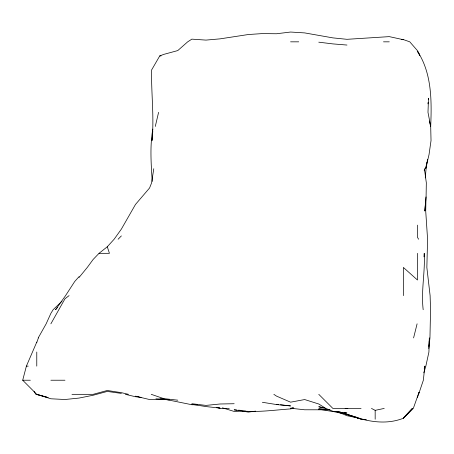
<?xml version="1.0" encoding="UTF-8"?>
<svg xmlns="http://www.w3.org/2000/svg" width="454" height="454" viewBox="0 0 454 454"><rect width="100%" height="100%" fill="white"/><g stroke="black" fill="none" stroke-linecap="round" stroke-linejoin="round"><path stroke-width="0.68" d="M428.792 346.385L429.166 340.744M429.257 339.337L429.348 337.924L428.916 352.026L425.841 366.128L423.803 372.842M424.252 170.84L424.411 168.729L426.329 182.826L426.085 196.928L424.808 211.025L426 196.928L425.71 211.025L427.577 239.23L426.851 267.429L430.108 295.628L430.551 309.724L429.949 337.924L428.797 348.502M423.974 256.851L424.246 253.326C425.262 272.167 420.932 290.906 423.185 309.724M152.794 131.365L152.05 140.53C154.292 117.007 151.205 93.513 151.574 70.029L159.74 55.927L163.673 54.412L177.769 50.576L187.689 41.83L191.872 39.146L205.974 40.1L220.071 38.857L248.27 34.532L262.372 33.585L276.469 33.755L290.571 32.041L304.668 32.904L332.873 37.881L346.969 39.316L389.271 36.626L403.368 39.702L401.251 39.583M425.279 177.894L426.079 168.729L427.526 159.326M427.918 103.87L428.065 102.456M428.36 99.636L428.508 98.229L427.986 112.325L430.698 126.428L431.033 140.53L429.024 154.627L425.676 168.729L426.783 162.685M152.816 129.112C149.758 146.375 151.171 164.025 152.192 181.418M153.77 168.729L151.625 182.826L149.57 187.99L135.474 204.465L121.371 229.1L114.136 239.23L107.275 246.766L99.046 253.326L93.172 259.421L87.293 267.429L79.07 277.451M417.47 397.403L419.025 392.313L413.305 408.424L403.368 418.259C381.962 426.601 360.374 419.53 339.921 412.107M424.223 368.813L424.848 366.128L423.349 380.225L418.588 394.327M155.291 126.428L158.594 112.325M413.583 337.924L417.101 323.827M121.371 393.408L107.275 391.433L93.172 395.241L79.07 398.067L64.973 399.509L50.871 398.777L36.774 394.327L22.7 380.225L26.389 366.128L36.774 342.066M36.774 342.526L38.386 337.924M50.871 323.827L64.973 298.783L69.076 295.628M38.215 337.924L46.149 323.827L50.871 313.385L53.124 309.724L62.011 301.189M57.363 307.557L55.57 309.724L65.558 295.628L74.7 281.525L79.07 276.628M403.368 418.259L412.34 408.424L403.368 417.975M118.108 239.23L121.371 235.915M347.843 408.424L345.148 408.424M371.48 408.424L375.169 410.348L384.232 408.424M291.916 408.203L293.256 407.981M255.659 411.131L248.27 412.107L242.226 411.04M290.571 408.424L293.256 408.084M293.829 408.208L290.571 408.912C271.81 410.212 252.884 413.31 234.168 409.837L236.988 410.058M293.392 407.987L290.571 408.225L304.668 409.786L330.052 409.809M197.513 404.758L191.872 404.735L163.673 399.021L149.57 399.531L135.474 396.2L138.828 396.694M245.449 411.035L234.168 411.438L222.398 407.823M234.168 403.725L220.071 403.992L205.974 405.405L191.872 403.725M290.571 41.83L298.726 41.83M383.488 41.83L389.271 41.83M159.74 55.927L161.051 55.927M99.046 253.326L109.442 253.326L107.275 246.766M26.389 366.128L28.216 366.128M22.7 380.225L30.339 380.225M50.871 380.225L64.973 380.225M38.181 394.327L35.804 394.327L34.078 391.388M71.976 394.327L93.172 394.327L107.275 390.485L121.371 392.67L128.465 394.327M361.066 408.424L332.873 408.424L318.77 394.327M229.242 408.424L220.071 408.35L216.711 407.505M335.688 411.63L332.873 411.551L318.77 409.236M401.251 39.481L403.368 39.583L409.769 41.83L417.47 50.661L419.819 55.343L417.47 51.291C431.947 73.355 431.737 101.021 430.698 126.428L429.297 121.059M160.148 398.839L163.673 399.021M169.314 399.929L155.915 398.884M238.401 410.166L241.222 410.388M346.969 45.048L332.873 43.902L318.77 42.177M141.109 397.358L135.474 396.734L125.338 394.327M177.769 400.178L163.673 398.595L151.222 394.327M276.469 404.31L278.484 404.542M280.498 404.775L290.571 405.933L276.469 404.548L262.372 402.278M366.44 419.791L361.066 419.173L346.969 414.36L357.712 417.578M365.095 419.541L361.066 419.042L346.969 414.36M191.872 404.361L205.974 406.568L220.071 408.112L217.387 407.482M324.173 407.715L318.77 406.767L325.819 408.424L332.873 411.267L346.969 413.083L344.285 412.436M360.397 418.446L346.969 415.711L336.715 411.443M332.873 411.46L342.271 413.475M36.774 394.52L48.186 397.573M36.774 394.327L46.841 397.159M346.3 414.144L338.241 411.477M325.819 408.424L318.77 404.003L304.668 399.554L290.571 402.176L276.469 396.092L273.853 394.327M418.628 239.23L417.47 237.306L417.47 225.127M417.47 253.326L417.47 280.016L403.368 267.429L403.368 295.628M375.169 410.348L375.169 419.224M36.774 352.026L36.774 366.128M329.343 409.593L318.77 408.912L329.343 409.61"/></g></svg>
